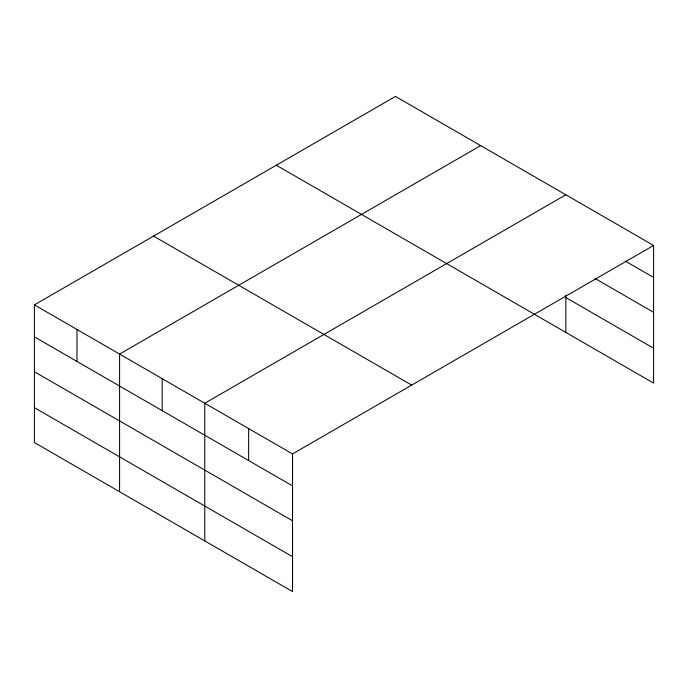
<?xml version="1.0" encoding="UTF-8"?>
<svg xmlns="http://www.w3.org/2000/svg" width="688" height="688" viewBox="0 0 688 688"><rect width="100%" height="100%" fill="white"/><g stroke="black" fill="none" stroke-linecap="round" stroke-linejoin="round"><path stroke-width="1.03" d="M34.4 304.887L292.529 453.917L292.529 591.577L34.4 442.547L34.4 304.887L395.471 96.423L653.6 245.453L653.6 383.113L276.318 165.215M480.654 145.607L119.583 354.071L119.583 491.722M565.837 194.781L204.766 403.245L204.766 540.906M292.529 453.917L653.6 245.453M625.263 261.079L653.6 277.436M595.094 278.528L653.6 312.309M565.837 297.569L653.6 348.24M153.553 236.096L411.682 385.125M34.4 336.871L292.529 485.9M34.4 371.744L292.529 520.773M34.4 407.674L292.529 556.704M565.837 295.453L565.837 332.442M248.643 428.581L248.643 460.564M162.17 378.658L162.17 410.641M76.987 329.475L76.987 361.458"/></g></svg>
